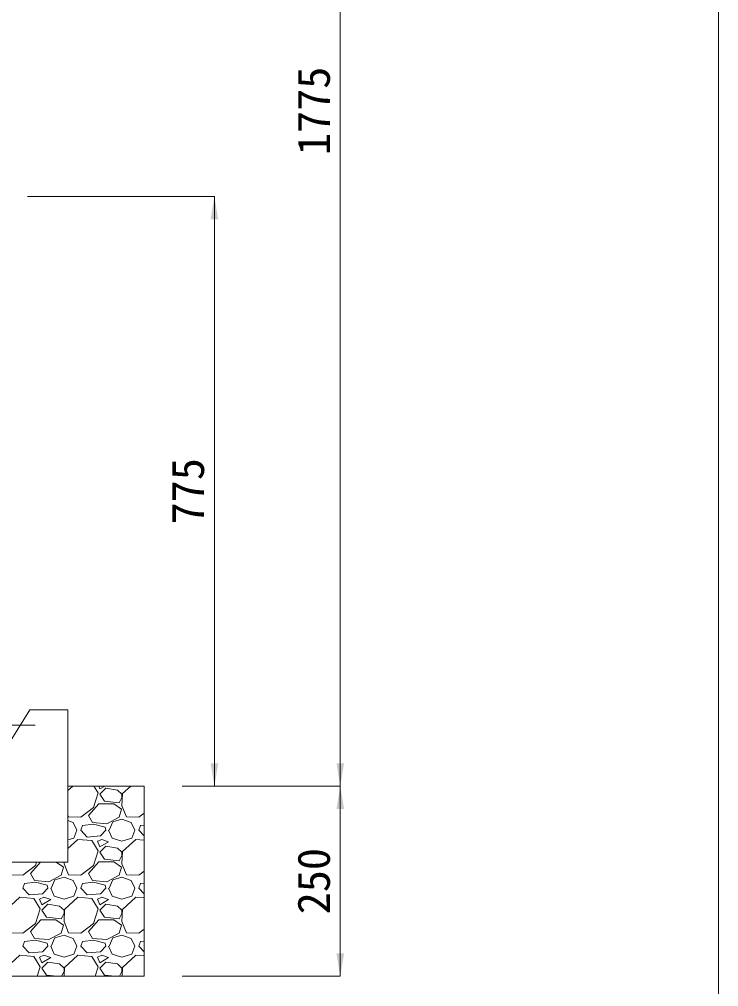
# Model space of a CAD drawing. Units: millimetres at full size. Extents: x 187207 to 255567, y 882048 to 905686.
# Drawn here: x 213579 to 214497, y 889927 to 891198 of the extents above; entities that cross this region are included whole.
import ezdxf
from ezdxf.enums import TextEntityAlignment as Align

# ---------------------------------------------------------------- set-up
doc = ezdxf.new("R2010")
doc.units = ezdxf.units.MM
doc.header["$LTSCALE"] = 20
for name, color, linetype, lineweight in [('図枠', 5, 'Continuous', 13), ('基礎ブロック', 2, 'Continuous', 13), ('基礎材', 7, 'Continuous', 15), ('寸法線', 7, 'Continuous', 13), ('ﾊｯﾁﾝｸﾞ', 7, 'Continuous', 5)]:
    doc.layers.add(name, color=color, linetype=linetype, lineweight=lineweight)
doc.styles.add('ＭＳ ゴシック', font='')
doc.styles.get('ＭＳ ゴシック').set_extended_font_data('MS Gothic')

# ---------------------------------------------------------------- blocks, each defined once
blk = doc.blocks.new('filled_arrow')
at = {"color": 0, "linetype": 'Continuous', "lineweight": -2}
blk.add_solid([(7.5, 1.25), (0, 0), (7.5, -1.25)], dxfattribs=at)

msp = doc.modelspace()

# ---------------------------------------------------------------- linework, layer by layer
at = {"layer": '図枠'}
msp.add_line((214497.37, 904948.33), (214497.37, 882048.33), dxfattribs=at)
at = {"layer": '基礎ブロック'}
for p, q in [((213542.37, 890210.37), (213592.37, 890290.37)), ((213642.37, 890290.37), (213592.37, 890290.37)), ((213642.37, 890190.37), (213642.37, 890290.37)), ((213642.37, 890090.37), (213642.37, 890190.37)), ((212947.37, 890090.37), (213642.37, 890090.37))]:
    msp.add_line(p, q, dxfattribs=at)
at = {"layer": '基礎材'}
for p, q in [((213642.37, 890190.37), (213742.37, 890190.37)), ((213742.37, 890190.37), (213742.37, 889940.37)), ((212847.37, 889940.37), (213742.37, 889940.37))]:
    msp.add_line(p, q, dxfattribs=at)
at = {"layer": '寸法線'}
for p, q in [((214000.22, 890190.37), (214000.22, 891965.37)), ((213589.37, 890965.37), (213834.84, 890965.37)), ((213834.84, 890965.37), (213834.84, 890190.37)), ((213409.37, 890270.48), (213599.37, 890270.48)), ((213792.37, 890190.37), (214000.22, 890190.37)), ((213792.37, 890190.37), (213834.84, 890190.37)), ((213792.37, 890190.37), (214000.22, 890190.37)), ((214000.22, 890190.37), (214000.22, 889940.37)), ((213792.37, 889940.37), (214000.22, 889940.37))]:
    msp.add_line(p, q, dxfattribs=at)
at = {"layer": 'ﾊｯﾁﾝｸﾞ'}
for p, q in [((213648.76, 890190.37), (213642.37, 890184.54)), ((213682.17, 890181.29), (213676.62, 890190.37)), ((213682.96, 890190.37), (213684.46, 890186.62)), ((213684.46, 890186.62), (213690.7, 890190.37)), ((213692.08, 890187.39), (213684.46, 890179.77)), ((213707.32, 890185.1), (213692.08, 890187.39)), ((213724.96, 890190.37), (213714.18, 890180.53)), ((213676.08, 890162.24), (213682.17, 890181.29)), ((213684.46, 890179.77), (213690.55, 890170.62)), ((213713.41, 890179.77), (213707.32, 890185.1)), ((213709.6, 890168.34), (213713.41, 890175.19)), ((213714.18, 890180.53), (213713.41, 890164.53)), ((213713.41, 890175.19), (213713.41, 890179.77)), ((213659.31, 890149.29), (213676.08, 890162.24)), ((213669.22, 890151.57), (213682.93, 890166.81)), ((213682.93, 890166.81), (213702.75, 890166.81)), ((213690.55, 890170.62), (213709.6, 890168.34)), ((213702.75, 890166.81), (213712.65, 890159.95)), ((213713.41, 890164.53), (213719.51, 890150.05)), ((213642.37, 890152.27), (213643.31, 890150.05)), ((213643.31, 890150.05), (213659.31, 890149.29)), ((213674.55, 890142.43), (213669.22, 890151.57)), ((213709.6, 890149.29), (213693.6, 890140.9)), ((213712.65, 890159.95), (213709.6, 890149.29)), ((213719.51, 890150.05), (213735.51, 890149.29)), ((213735.51, 890149.29), (213742.37, 890154.59)), ((213642.37, 890145.07), (213649.41, 890142.43)), ((213649.41, 890142.43), (213653.98, 890132.52)), ((213659.31, 890132.52), (213661.6, 890138.62)), ((213676.08, 890140.14), (213661.6, 890138.62)), ((213693.6, 890140.9), (213674.55, 890142.43)), ((213691.32, 890136.33), (213676.08, 890140.14)), ((213696.65, 890132.52), (213701.22, 890143.19)), ((213701.22, 890143.19), (213713.41, 890147)), ((213713.41, 890147), (213725.61, 890142.43)), ((213725.61, 890142.43), (213730.18, 890132.52)), ((213735.51, 890132.52), (213737.8, 890138.62)), ((213742.37, 890139.1), (213737.8, 890138.62)), ((213650.17, 890121.85), (213653.98, 890132.52)), ((213667.69, 890123.38), (213659.31, 890132.52)), ((213685.22, 890124.9), (213667.69, 890123.38)), ((213692.08, 890132.52), (213685.22, 890124.9)), ((213692.08, 890132.52), (213691.32, 890136.33)), ((213695.89, 890132.52), (213700.46, 890121.85)), ((213726.37, 890121.85), (213730.18, 890132.52)), ((213742.37, 890125.04), (213735.51, 890132.52)), ((213642.37, 890119.56), (213650.17, 890121.85)), ((213655.5, 890120.33), (213642.37, 890108.34)), ((213673.79, 890118.81), (213655.5, 890120.33)), ((213682.17, 890105.09), (213673.79, 890118.81)), ((213686.74, 890120.33), (213681.41, 890118.04)), ((213681.41, 890118.04), (213684.46, 890110.42)), ((213684.46, 890110.42), (213695.89, 890117.28)), ((213692.08, 890111.19), (213684.46, 890103.57)), ((213695.89, 890117.28), (213686.74, 890120.33)), ((213707.32, 890108.9), (213692.08, 890111.19)), ((213700.46, 890121.85), (213713.41, 890118.04)), ((213713.41, 890118.04), (213726.37, 890121.85)), ((213731.7, 890120.33), (213714.18, 890104.33)), ((213742.37, 890119.44), (213731.7, 890120.33)), ((213676.08, 890086.04), (213682.17, 890105.09)), ((213684.46, 890103.57), (213690.55, 890094.42)), ((213713.41, 890103.57), (213707.32, 890108.9)), ((213709.6, 890092.14), (213713.41, 890098.99)), ((213714.18, 890104.33), (213713.41, 890088.33)), ((213713.41, 890098.99), (213713.41, 890103.57)), ((213583.11, 890073.09), (213599.88, 890086.04)), ((213593.02, 890075.37), (213606.52, 890090.37)), ((213599.88, 890086.04), (213601.26, 890090.37)), ((213626.9, 890090.37), (213636.45, 890083.75)), ((213637.31, 890090.37), (213637.21, 890088.33)), ((213637.21, 890088.33), (213643.31, 890073.85)), ((213659.31, 890073.09), (213676.08, 890086.04)), ((213669.22, 890075.37), (213682.93, 890090.61)), ((213682.93, 890090.61), (213702.75, 890090.61)), ((213690.55, 890094.42), (213709.6, 890092.14)), ((213702.75, 890090.61), (213712.65, 890083.75)), ((213713.41, 890088.33), (213719.51, 890073.85)), ((213567.11, 890073.85), (213583.11, 890073.09)), ((213598.35, 890066.23), (213593.02, 890075.37)), ((213633.4, 890073.09), (213617.4, 890064.7)), ((213636.45, 890083.75), (213633.4, 890073.09)), ((213643.31, 890073.85), (213659.31, 890073.09)), ((213674.55, 890066.23), (213669.22, 890075.37)), ((213709.6, 890073.09), (213693.6, 890064.7)), ((213712.65, 890083.75), (213709.6, 890073.09)), ((213719.51, 890073.85), (213735.51, 890073.09)), ((213735.51, 890073.09), (213742.37, 890078.39)), ((213583.11, 890056.32), (213585.4, 890062.42)), ((213599.88, 890063.94), (213585.4, 890062.42)), ((213617.4, 890064.7), (213598.35, 890066.23)), ((213615.12, 890060.13), (213599.88, 890063.94)), ((213615.88, 890056.32), (213615.12, 890060.13)), ((213620.45, 890056.32), (213625.02, 890066.99)), ((213625.02, 890066.99), (213637.21, 890070.8)), ((213637.21, 890070.8), (213649.41, 890066.23)), ((213649.41, 890066.23), (213653.98, 890056.32)), ((213659.31, 890056.32), (213661.6, 890062.42)), ((213676.08, 890063.94), (213661.6, 890062.42)), ((213693.6, 890064.7), (213674.55, 890066.23)), ((213691.32, 890060.13), (213676.08, 890063.94)), ((213692.08, 890056.32), (213691.32, 890060.13)), ((213696.65, 890056.32), (213701.22, 890066.99)), ((213701.22, 890066.99), (213713.41, 890070.8)), ((213713.41, 890070.8), (213725.61, 890066.23)), ((213725.61, 890066.23), (213730.18, 890056.32)), ((213735.51, 890056.32), (213737.8, 890062.42)), ((213742.37, 890062.9), (213737.8, 890062.42)), ((213591.49, 890047.18), (213583.11, 890056.32)), ((213609.02, 890048.7), (213591.49, 890047.18)), ((213615.88, 890056.32), (213609.02, 890048.7)), ((213619.69, 890056.32), (213624.26, 890045.65)), ((213650.17, 890045.65), (213653.98, 890056.32)), ((213667.69, 890047.18), (213659.31, 890056.32)), ((213685.22, 890048.7), (213667.69, 890047.18)), ((213692.08, 890056.32), (213685.22, 890048.7)), ((213695.89, 890056.32), (213700.46, 890045.65)), ((213726.37, 890045.65), (213730.18, 890056.32)), ((213742.37, 890048.84), (213735.51, 890056.32)), ((213579.3, 890044.13), (213561.78, 890028.13)), ((213597.59, 890042.61), (213579.3, 890044.13)), ((213605.97, 890028.89), (213597.59, 890042.61)), ((213610.54, 890044.13), (213605.21, 890041.84)), ((213605.21, 890041.84), (213608.26, 890034.22)), ((213608.26, 890034.22), (213619.69, 890041.08)), ((213615.88, 890034.99), (213608.26, 890027.37)), ((213619.69, 890041.08), (213610.54, 890044.13)), ((213631.12, 890032.7), (213615.88, 890034.99)), ((213624.26, 890045.65), (213637.21, 890041.84)), ((213637.21, 890041.84), (213650.17, 890045.65)), ((213655.5, 890044.13), (213637.98, 890028.13)), ((213673.79, 890042.61), (213655.5, 890044.13)), ((213682.17, 890028.89), (213673.79, 890042.61)), ((213686.74, 890044.13), (213681.41, 890041.84)), ((213681.41, 890041.84), (213684.46, 890034.22)), ((213684.46, 890034.22), (213695.89, 890041.08)), ((213692.08, 890034.99), (213684.46, 890027.37)), ((213695.89, 890041.08), (213686.74, 890044.13)), ((213707.32, 890032.7), (213692.08, 890034.99)), ((213700.46, 890045.65), (213713.41, 890041.84)), ((213713.41, 890041.84), (213726.37, 890045.65)), ((213731.7, 890044.13), (213714.18, 890028.13)), ((213742.37, 890043.24), (213731.7, 890044.13)), ((213599.88, 890009.84), (213605.97, 890028.89)), ((213608.26, 890027.37), (213614.35, 890018.22)), ((213637.21, 890027.37), (213631.12, 890032.7)), ((213633.4, 890015.94), (213637.21, 890022.79)), ((213637.98, 890028.13), (213637.21, 890012.13)), ((213637.21, 890022.79), (213637.21, 890027.37)), ((213676.08, 890009.84), (213682.17, 890028.89)), ((213684.46, 890027.37), (213690.55, 890018.22)), ((213713.41, 890027.37), (213707.32, 890032.7)), ((213709.6, 890015.94), (213713.41, 890022.79)), ((213714.18, 890028.13), (213713.41, 890012.13)), ((213713.41, 890022.79), (213713.41, 890027.37)), ((213583.11, 889996.89), (213599.88, 890009.84)), ((213593.02, 889999.17), (213606.73, 890014.41)), ((213606.73, 890014.41), (213626.55, 890014.41)), ((213614.35, 890018.22), (213633.4, 890015.94)), ((213626.55, 890014.41), (213636.45, 890007.55)), ((213637.21, 890012.13), (213643.31, 889997.65)), ((213659.31, 889996.89), (213676.08, 890009.84)), ((213669.22, 889999.17), (213682.93, 890014.41)), ((213682.93, 890014.41), (213702.75, 890014.41)), ((213690.55, 890018.22), (213709.6, 890015.94)), ((213702.75, 890014.41), (213712.65, 890007.55)), ((213713.41, 890012.13), (213719.51, 889997.65)), ((213567.11, 889997.65), (213583.11, 889996.89)), ((213598.35, 889990.03), (213593.02, 889999.17)), ((213633.4, 889996.89), (213617.4, 889988.5)), ((213636.45, 890007.55), (213633.4, 889996.89)), ((213643.31, 889997.65), (213659.31, 889996.89)), ((213674.55, 889990.03), (213669.22, 889999.17)), ((213709.6, 889996.89), (213693.6, 889988.5)), ((213712.65, 890007.55), (213709.6, 889996.89)), ((213719.51, 889997.65), (213735.51, 889996.89)), ((213735.51, 889996.89), (213742.37, 890002.19)), ((213583.11, 889980.12), (213585.4, 889986.22)), ((213599.88, 889987.74), (213585.4, 889986.22)), ((213617.4, 889988.5), (213598.35, 889990.03)), ((213615.12, 889983.93), (213599.88, 889987.74)), ((213615.88, 889980.12), (213615.12, 889983.93)), ((213620.45, 889980.12), (213625.02, 889990.79)), ((213625.02, 889990.79), (213637.21, 889994.6)), ((213637.21, 889994.6), (213649.41, 889990.03)), ((213649.41, 889990.03), (213653.98, 889980.12)), ((213659.31, 889980.12), (213661.6, 889986.22)), ((213676.08, 889987.74), (213661.6, 889986.22)), ((213693.6, 889988.5), (213674.55, 889990.03)), ((213691.32, 889983.93), (213676.08, 889987.74)), ((213692.08, 889980.12), (213691.32, 889983.93)), ((213696.65, 889980.12), (213701.22, 889990.79)), ((213701.22, 889990.79), (213713.41, 889994.6)), ((213713.41, 889994.6), (213725.61, 889990.03)), ((213725.61, 889990.03), (213730.18, 889980.12)), ((213735.51, 889980.12), (213737.8, 889986.22)), ((213742.37, 889986.7), (213737.8, 889986.22)), ((213591.49, 889970.98), (213583.11, 889980.12)), ((213609.02, 889972.5), (213591.49, 889970.98)), ((213615.88, 889980.12), (213609.02, 889972.5)), ((213619.69, 889980.12), (213624.26, 889969.45)), ((213650.17, 889969.45), (213653.98, 889980.12)), ((213667.69, 889970.98), (213659.31, 889980.12)), ((213685.22, 889972.5), (213667.69, 889970.98)), ((213692.08, 889980.12), (213685.22, 889972.5)), ((213695.89, 889980.12), (213700.46, 889969.45)), ((213726.37, 889969.45), (213730.18, 889980.12)), ((213742.37, 889972.64), (213735.51, 889980.12)), ((213579.3, 889967.93), (213561.78, 889951.93)), ((213597.59, 889966.41), (213579.3, 889967.93)), ((213605.97, 889952.69), (213597.59, 889966.41)), ((213610.54, 889967.93), (213605.21, 889965.64)), ((213605.21, 889965.64), (213608.26, 889958.02)), ((213608.26, 889958.02), (213619.69, 889964.88)), ((213615.88, 889958.79), (213608.26, 889951.17)), ((213619.69, 889964.88), (213610.54, 889967.93)), ((213631.12, 889956.5), (213615.88, 889958.79)), ((213624.26, 889969.45), (213637.21, 889965.64)), ((213637.21, 889965.64), (213650.17, 889969.45)), ((213655.5, 889967.93), (213637.98, 889951.93)), ((213673.79, 889966.41), (213655.5, 889967.93)), ((213682.17, 889952.69), (213673.79, 889966.41)), ((213686.74, 889967.93), (213681.41, 889965.64)), ((213681.41, 889965.64), (213684.46, 889958.02)), ((213684.46, 889958.02), (213695.89, 889964.88)), ((213692.08, 889958.79), (213684.46, 889951.17)), ((213695.89, 889964.88), (213686.74, 889967.93)), ((213707.32, 889956.5), (213692.08, 889958.79)), ((213700.46, 889969.45), (213713.41, 889965.64)), ((213713.41, 889965.64), (213726.37, 889969.45)), ((213731.7, 889967.93), (213714.18, 889951.93)), ((213742.37, 889967.04), (213731.7, 889967.93)), ((213602.03, 889940.37), (213605.97, 889952.69)), ((213608.26, 889951.17), (213614.35, 889942.02)), ((213637.21, 889951.17), (213631.12, 889956.5)), ((213633.76, 889940.37), (213637.21, 889946.59)), ((213637.21, 889946.59), (213637.21, 889951.17)), ((213637.98, 889951.93), (213637.43, 889940.37)), ((213678.23, 889940.37), (213682.17, 889952.69)), ((213684.46, 889951.17), (213690.55, 889942.02)), ((213713.41, 889951.17), (213707.32, 889956.5)), ((213709.96, 889940.37), (213713.41, 889946.59)), ((213713.41, 889946.59), (213713.41, 889951.17)), ((213714.18, 889951.93), (213713.63, 889940.37)), ((213614.35, 889942.02), (213628.12, 889940.37)), ((213690.55, 889942.02), (213704.32, 889940.37))]:
    msp.add_line(p, q, dxfattribs=at)

# ---------------------------------------------------------------- block references
at = {"layer": '寸法線', "xscale": 4, "yscale": 4}
for p, rotation in [((213834.84, 890965.37), 270), ((213834.84, 890190.37), 90), ((214000.22, 890190.37), 90), ((214000.22, 890190.37), 270), ((214000.22, 889940.37), 90)]:
    msp.add_blockref('filled_arrow', p, dxfattribs=dict(at, rotation=rotation))

# ---------------------------------------------------------------- texts
at = {"layer": '寸法線', "style": 'ＭＳ ゴシック'}
for s, p in [('1775', (213965.22, 891077.87)), ('775', (213799.84, 890577.87)), ('250', (213965.22, 890065.37))]:
    msp.add_text(s, height=42.72, rotation=90, dxfattribs=at).set_placement(p, align=Align.MIDDLE_CENTER)

doc.saveas('drawing.dxf')
